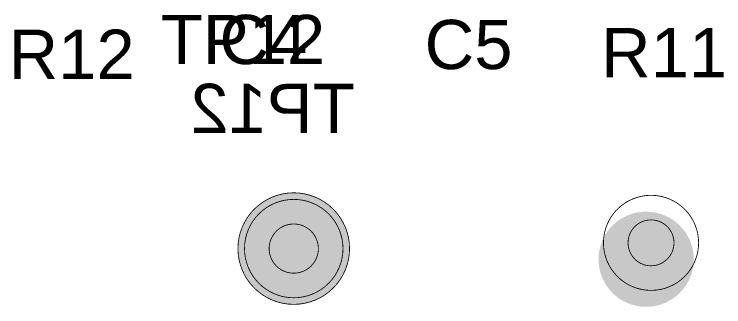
# Model space of a CAD drawing. Header units: millimetres. Extents: x 54 to 247, y 53 to 195.
# Drawn here: x 119.1 to 130.08, y 131.39 to 135.93 of the extents above; entities that cross this region are included whole.
import ezdxf

# ---------------------------------------------------------------- set-up
doc = ezdxf.new("R2010")
doc.units = ezdxf.units.MM
for name, color, linetype in [('BottomOverlay', 54, 'Continuous'), ('BottomSolder', 6, 'Continuous'), ('Mechanical10', 56, 'Continuous'), ('Mechanical11', 56, 'Continuous'), ('Mechanical12', 56, 'Continuous'), ('Mechanical13', 56, 'Continuous'), ('Mechanical6', 56, 'Continuous'), ('Mechanical7', 56, 'Continuous'), ('MultiLayer', 9, 'Continuous'), ('PadHoleLayer', 156, 'Continuous'), ('TopOverlay', 2, 'Continuous'), ('TopSolder', 216, 'Continuous'), ('ViaHoleLayer', 16, 'Continuous')]:
    doc.layers.add(name, color=color, linetype=linetype)
doc.styles.add('Arial', font='arial.ttf', dxfattribs={"height": 0.2})

# ---------------------------------------------------------------- blocks, each defined once
blk = doc.blocks.new('T____P_____B_249')
at = {"layer": 'BottomSolder'}
h = blk.add_hatch(color=6, dxfattribs=at)
edge = h.paths.add_edge_path()
edge.add_arc((0, 0), 0.864, 0, 360)
at = {"layer": 'MultiLayer'}
h = blk.add_hatch(color=9, dxfattribs=at)
edge = h.paths.add_edge_path()
edge.add_arc((0, 0), 0.762, 0, 360)
at = {"layer": 'PadHoleLayer'}
h = blk.add_hatch(color=156, dxfattribs=at)
edge = h.paths.add_edge_path()
edge.add_arc((0, 0), 0.381, 0, 360)
at = {"layer": 'TopSolder'}
h = blk.add_hatch(color=216, dxfattribs=at)
edge = h.paths.add_edge_path()
edge.add_arc((0, 0), 0.864, 0, 360)

msp = doc.modelspace()

# ---------------------------------------------------------------- hatches: boundary and pattern name
at = {"layer": 'BottomSolder'}
h = msp.add_hatch(color=6, dxfattribs=at)
edge = h.paths.add_edge_path()
edge.add_arc((128.88, 132.131), 0.737, 0, 360)
at = {"layer": 'TopSolder'}
h = msp.add_hatch(color=216, dxfattribs=at)
edge = h.paths.add_edge_path()
edge.add_arc((128.88, 132.131), 0.737, 0, 360)
at = {"layer": 'ViaHoleLayer'}
h = msp.add_hatch(color=16, dxfattribs=at)
edge = h.paths.add_edge_path()
edge.add_arc((128.88, 132.131), 0.356, 0, 360)

# ---------------------------------------------------------------- linework, layer by layer
at = {"layer": 'Mechanical10'}
for points, const_width in [([(124.29, 132.296, 1), (122.562, 132.296, 1)], 0.0127), ([(129.692, 132.385, 1), (128.219, 132.385, 1)], 0.0127), ([(128.216, 132.385, 1), (128.222, 132.385, 1)], 0.00635), ([(129.689, 132.385, 1), (129.696, 132.385, 1)], 0.00635), ([(122.559, 132.296, 1), (122.566, 132.296, 1)], 0.00635), ([(124.286, 132.296, 1), (124.293, 132.296, 1)], 0.00635)]:
    msp.add_lwpolyline(points, format="xyb", close=True, dxfattribs=dict(at, const_width=const_width))
at = {"layer": 'Mechanical11'}
for points, const_width in [([(124.29, 132.296, 1), (122.562, 132.296, 1)], 0.0127), ([(129.692, 132.385, 1), (128.219, 132.385, 1)], 0.0127), ([(128.216, 132.385, 1), (128.222, 132.385, 1)], 0.00635), ([(129.689, 132.385, 1), (129.696, 132.385, 1)], 0.00635), ([(122.559, 132.296, 1), (122.566, 132.296, 1)], 0.00635), ([(124.286, 132.296, 1), (124.293, 132.296, 1)], 0.00635)]:
    msp.add_lwpolyline(points, format="xyb", close=True, dxfattribs=dict(at, const_width=const_width))
at = {"layer": 'Mechanical12'}
for points, const_width in [([(123.807, 132.296, 1), (123.045, 132.296, 1)], 0.0127), ([(123.042, 132.296, 1), (123.048, 132.296, 1)], 0.00635), ([(123.804, 132.296, 1), (123.81, 132.296, 1)], 0.00635)]:
    msp.add_lwpolyline(points, format="xyb", close=True, dxfattribs=dict(at, const_width=const_width))
at = {"layer": 'Mechanical13'}
for points, const_width in [([(129.311, 132.385, 1), (128.6, 132.385, 1)], 0.0127), ([(128.597, 132.385, 1), (128.603, 132.385, 1)], 0.00635), ([(129.308, 132.385, 1), (129.315, 132.385, 1)], 0.00635)]:
    msp.add_lwpolyline(points, format="xyb", close=True, dxfattribs=dict(at, const_width=const_width))
at = {"layer": 'Mechanical7'}
for points, const_width in [([(124.188, 132.296, 1), (122.664, 132.296, 1)], 0.0127), ([(122.661, 132.296, 1), (122.667, 132.296, 1)], 0.00635), ([(124.185, 132.296, 1), (124.191, 132.296, 1)], 0.00635)]:
    msp.add_lwpolyline(points, format="xyb", close=True, dxfattribs=dict(at, const_width=const_width))

# ---------------------------------------------------------------- block references
at = {"rotation": 90}
msp.add_blockref('T____P_____B_249', (123.426, 132.296), dxfattribs=at)

# ---------------------------------------------------------------- texts
at = {"layer": 'BottomOverlay', "style": 'Arial', "text_generation_flag": 2}
msp.add_text('TP12', height=0.762, dxfattribs=at).set_placement((124.371, 134.087))
at = {"layer": 'Mechanical6', "style": 'Arial'}
msp.add_text('TP12', height=0.762, dxfattribs=at).set_placement((121.369, 135.154))
at = {"layer": 'TopOverlay', "style": 'Arial'}
for s, p in [('C4', (122.276, 135.154)), ('C5', (125.451, 135.077)), ('R12', (119.012, 134.925)), ('R11', (128.181, 134.95))]:
    msp.add_text(s, height=0.762, dxfattribs=at).set_placement(p)

doc.saveas('drawing.dxf')
